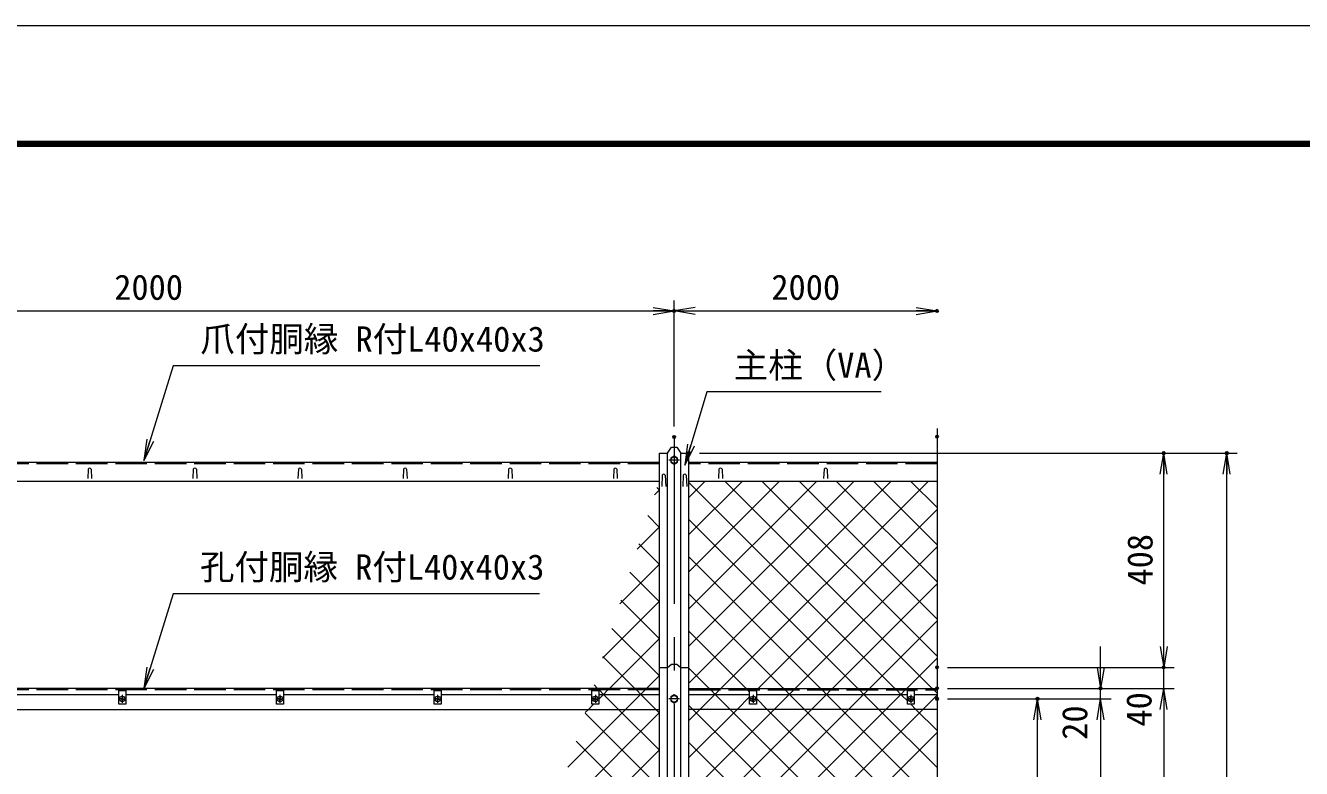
# Model space of a CAD drawing. Units: millimetres, scale not verified. Extents: x -4200 to 4200, y -2970 to 2970.
# Drawn here: x -2754 to -326, y 1556 to 2970 of the extents above; entities that cross this region are included whole.
import ezdxf
from ezdxf.enums import TextEntityAlignment as Align

# ---------------------------------------------------------------- set-up
doc = ezdxf.new("R2010")
doc.units = ezdxf.units.MM
doc.header["$LTSCALE"] = 10
doc.header["$PDMODE"] = 32
doc.header["$PDSIZE"] = 5
doc.linetypes.add('DASHED', pattern=[7.5, 6, -1.5])
doc.linetypes.add('USER1', pattern=[50.8, 31.75, -6.35, 6.35, -6.35])
for name, color, linetype, lineweight in [('0-0_D-STR1', 1, 'Continuous', 18), ('0-1_D-BMK', 2, 'USER1', 13), ('0-2_D-STR-DIM', 7, 'Continuous', 13), ('0-3_D-STR3', 3, 'Continuous', 13), ('0-7_D-STR-TXT', 7, 'Continuous', 13), ('0-8_0', 7, 'Continuous', 18), ('0-B_D-STR2', 7, 'Continuous', 13), ('0-C_D-TTL', 7, 'Continuous', 18)]:
    doc.layers.add(name, color=color, linetype=linetype, lineweight=lineweight)
doc.layers.add('0-9_Defpoints', color=7, linetype='Continuous')
doc.styles.add('ＭＳ ゴシック', font='')
doc.styles.get('ＭＳ ゴシック').set_extended_font_data('MS Gothic')

# ---------------------------------------------------------------- blocks, each defined once
blk = doc.blocks.new('_Open')
at = {"layer": '0-8_0'}
blk.add_line((-10, 1.667), (0, 0), dxfattribs=at)
blk.add_lwpolyline([(-10, -1.667), (0, 0), (-10, 0)], dxfattribs=at)

msp = doc.modelspace()

# ---------------------------------------------------------------- linework, layer by layer
at = {"layer": '0-0_D-STR1'}
for p, q in [((-1547.58, 2138.55), (-3494.58, 2138.55)), ((-1547.58, -411.61), (-1547.58, 2156.23)), ((-1532.08, -411.61), (-1532.08, 2156.23)), ((-1507.08, -411.61), (-1507.08, 2156.23)), ((-1491.58, -411.61), (-1491.58, 2156.23)), ((-1019.58, 2138.55), (-1491.58, 2138.55)), ((-2634.58, 2125.42), (-2635.33, 2107.67)), ((-2628.58, 2125.42), (-2627.83, 2107.67)), ((-2434.58, 2125.42), (-2435.33, 2107.67)), ((-2428.58, 2125.42), (-2427.83, 2107.67)), ((-2234.58, 2125.42), (-2235.33, 2107.67)), ((-2228.58, 2125.42), (-2227.83, 2107.67)), ((-2034.58, 2125.42), (-2035.33, 2107.67)), ((-2028.58, 2125.42), (-2027.83, 2107.67)), ((-1834.58, 2125.42), (-1835.33, 2107.67)), ((-1828.58, 2125.42), (-1827.83, 2107.67)), ((-1634.58, 2125.42), (-1635.33, 2107.67)), ((-1628.58, 2125.42), (-1627.83, 2107.67)), ((-1542.58, 2114.3), (-1543.33, 2092.8)), ((-1536.58, 2114.3), (-1535.83, 2092.8)), ((-1502.58, 2114.3), (-1503.33, 2092.8)), ((-1496.58, 2114.3), (-1495.83, 2092.8)), ((-1434.58, 2125.42), (-1435.33, 2107.67)), ((-1428.58, 2125.42), (-1427.83, 2107.67)), ((-1234.58, 2125.42), (-1235.33, 2107.67)), ((-1228.58, 2125.42), (-1227.83, 2107.67)), ((-1547.58, 2102.3), (-3494.58, 2102.3)), ((-1019.58, 2102.3), (-1491.58, 2102.3)), ((-1547.58, 1708.39), (-3494.58, 1708.39)), ((-1491.58, 1708.39), (-1019.58, 1708.39)), ((-3494.58, 1668.39), (-1547.58, 1668.39)), ((-1019.58, 1668.39), (-1491.58, 1668.39))]:
    msp.add_line(p, q, dxfattribs=at)
at = {"layer": '0-0_D-STR1', "linetype": 'DASHED'}
for p, q in [((-1547.58, 2135.83), (-3494.58, 2135.83)), ((-1019.58, 2135.83), (-1491.58, 2135.83)), ((-1547.58, 1705.39), (-3494.58, 1705.39)), ((-1491.58, 1705.39), (-1019.58, 1705.39))]:
    msp.add_line(p, q, dxfattribs=at)
at = {"layer": '0-0_D-STR1'}
for points in [[(-1547.58, 2156.23), (-1532.08, 2156.23), (-1524.58, 2167.64), (-1514.58, 2167.64), (-1507.08, 2156.23), (-1491.58, 2156.23)], [(-1547.58, 1748.39), (-1532.08, 1748.39), (-1524.58, 1754.37), (-1514.58, 1754.37), (-1507.08, 1748.39), (-1491.58, 1748.39)]]:
    msp.add_lwpolyline(points, dxfattribs=at)
for centre in [(-2631.58, 2124.17), (-2431.58, 2124.17), (-2231.58, 2124.17), (-2031.58, 2124.17), (-1831.58, 2124.17), (-1631.58, 2124.17), (-1539.58, 2113.05), (-1499.58, 2113.05), (-1431.58, 2124.17), (-1231.58, 2124.17)]:
    msp.add_arc(centre, 3.25, 22.61986, 157.38014, dxfattribs=at)
at = {"layer": '0-1_D-BMK'}
for p, q in [((-1519.58, 2186.88), (-1519.58, -426.61)), ((-1509.58, 2142.63), (-1529.58, 2142.63)), ((-2577.02, 1688.39), (-2562.14, 1688.39)), ((-2569.58, 1695.83), (-2569.58, 1680.95)), ((-2277.02, 1688.39), (-2262.14, 1688.39)), ((-2269.58, 1695.83), (-2269.58, 1680.95)), ((-1977.02, 1688.39), (-1962.14, 1688.39)), ((-1969.58, 1695.83), (-1969.58, 1680.95)), ((-1677.02, 1688.39), (-1662.14, 1688.39)), ((-1669.58, 1695.83), (-1669.58, 1680.95)), ((-1509.58, 1688.39), (-1529.58, 1688.39)), ((-1377.02, 1688.39), (-1362.14, 1688.39)), ((-1369.58, 1695.83), (-1369.58, 1680.95)), ((-1077.02, 1688.39), (-1062.14, 1688.39)), ((-1069.58, 1695.83), (-1069.58, 1680.95))]:
    msp.add_line(p, q, dxfattribs=at)
at = {"layer": '0-2_D-STR-DIM'}
for p, q in [((-1519.58, 2206.88), (-1519.58, 2446.88)), ((-1519.58, 2206.88), (-1519.58, 2446.88)), ((-3519.58, 2426.88), (-1519.58, 2426.88)), ((-1519.58, 2426.88), (-1019.58, 2426.88)), ((-1019.58, 2202.84), (-1019.58, 879.04)), ((-1471.58, 2156.23), (-448.53, 2156.23)), ((-1471.58, 2156.23), (-568.53, 2156.23)), ((-588.53, 1748.39), (-588.53, 2156.23)), ((-468.53, -111.61), (-468.53, 2156.23)), ((-588.53, 1788.39), (-588.53, 1828.39)), ((-708.53, 1748.39), (-708.53, 1788.39)), ((-999.58, 1748.39), (-568.53, 1748.39)), ((-999.58, 1748.39), (-568.53, 1748.39)), ((-588.53, 1708.39), (-588.53, 1748.39)), ((-999.58, 1708.39), (-568.53, 1708.39)), ((-999.58, 1708.39), (-568.53, 1708.39)), ((-999.58, 1708.39), (-688.53, 1708.39)), ((-708.53, 1688.39), (-708.53, 1708.39)), ((-588.53, 1708.39), (-588.53, -111.61)), ((-999.58, 1688.39), (-808.53, 1688.39)), ((-999.58, 1688.39), (-688.53, 1688.39)), ((-999.58, 1688.39), (-688.53, 1688.39)), ((-828.53, 1098.39), (-828.53, 1688.39)), ((-708.53, 1688.39), (-708.53, -81.61)), ((-588.53, 1668.39), (-588.53, 1628.39)), ((-708.53, 1648.39), (-708.53, 1608.39))]:
    msp.add_line(p, q, dxfattribs=at)
at = {"layer": '0-3_D-STR3'}
for p, q in [((-1519.58, 2150.14), (-1526.08, 2146.38)), ((-1526.08, 2146.38), (-1526.08, 2138.88)), ((-1526.08, 2138.88), (-1519.58, 2135.13)), ((-1513.08, 2146.38), (-1519.58, 2150.14)), ((-1519.58, 2135.13), (-1513.08, 2138.88)), ((-1513.08, 2138.88), (-1513.08, 2146.38)), ((-2576.08, 1696.39), (-2863.08, 1696.39)), ((-2571.41, 1688.78), (-2572.93, 1688.75)), ((-2572.93, 1688.75), (-2572.93, 1688.02)), ((-2572.93, 1688.75), (-2572.93, 1688.02)), ((-2571.41, 1688), (-2572.93, 1688.02)), ((-2570.48, 1689.25), (-2571.41, 1688.78)), ((-2570.48, 1687.52), (-2571.41, 1688)), ((-2570.46, 1689.27), (-2569.97, 1690.19)), ((-2570.46, 1687.5), (-2569.97, 1686.58)), ((-2569.94, 1691.74), (-2569.97, 1690.19)), ((-2569.97, 1691.74), (-2569.21, 1691.74)), ((-2569.94, 1685.04), (-2569.97, 1686.58)), ((-2569.94, 1685.04), (-2569.21, 1685.04)), ((-2569.21, 1691.74), (-2569.18, 1690.19)), ((-2569.21, 1685.04), (-2569.18, 1686.58)), ((-2568.69, 1689.27), (-2569.18, 1690.19)), ((-2568.69, 1687.5), (-2569.18, 1686.58)), ((-2568.68, 1689.25), (-2567.75, 1688.78)), ((-2568.68, 1687.52), (-2567.75, 1688)), ((-2567.75, 1688), (-2566.23, 1688.02)), ((-2276.08, 1696.39), (-2563.08, 1696.39)), ((-2271.41, 1688.78), (-2272.93, 1688.75)), ((-2272.93, 1688.75), (-2272.93, 1688.02)), ((-2272.93, 1688.75), (-2272.93, 1688.02)), ((-2271.41, 1688), (-2272.93, 1688.02)), ((-2270.48, 1689.25), (-2271.41, 1688.78)), ((-2270.48, 1687.52), (-2271.41, 1688)), ((-2270.46, 1689.27), (-2269.97, 1690.19)), ((-2270.46, 1687.5), (-2269.97, 1686.58)), ((-2269.94, 1691.74), (-2269.97, 1690.19)), ((-2269.97, 1691.74), (-2269.21, 1691.74)), ((-2269.94, 1685.04), (-2269.97, 1686.58)), ((-2269.94, 1685.04), (-2269.21, 1685.04)), ((-2269.21, 1691.74), (-2269.18, 1690.19)), ((-2269.21, 1685.04), (-2269.18, 1686.58)), ((-2268.69, 1689.27), (-2269.18, 1690.19)), ((-2268.69, 1687.5), (-2269.18, 1686.58)), ((-2268.68, 1689.25), (-2267.75, 1688.78)), ((-2268.68, 1687.52), (-2267.75, 1688)), ((-2267.75, 1688), (-2266.23, 1688.02)), ((-1976.08, 1696.39), (-2263.08, 1696.39)), ((-1971.41, 1688.78), (-1972.93, 1688.75)), ((-1972.93, 1688.75), (-1972.93, 1688.02)), ((-1972.93, 1688.75), (-1972.93, 1688.02)), ((-1971.41, 1688), (-1972.93, 1688.02)), ((-1970.48, 1689.25), (-1971.41, 1688.78)), ((-1970.48, 1687.52), (-1971.41, 1688)), ((-1970.46, 1689.27), (-1969.97, 1690.19)), ((-1970.46, 1687.5), (-1969.97, 1686.58)), ((-1969.94, 1691.74), (-1969.97, 1690.19)), ((-1969.97, 1691.74), (-1969.21, 1691.74)), ((-1969.94, 1685.04), (-1969.97, 1686.58)), ((-1969.94, 1685.04), (-1969.21, 1685.04)), ((-1969.21, 1691.74), (-1969.18, 1690.19)), ((-1969.21, 1685.04), (-1969.18, 1686.58)), ((-1968.69, 1689.27), (-1969.18, 1690.19)), ((-1968.69, 1687.5), (-1969.18, 1686.58)), ((-1968.68, 1689.25), (-1967.75, 1688.78)), ((-1968.68, 1687.52), (-1967.75, 1688)), ((-1967.75, 1688), (-1966.23, 1688.02)), ((-1676.08, 1696.39), (-1963.08, 1696.39)), ((-1671.41, 1688.78), (-1672.93, 1688.75)), ((-1672.93, 1688.75), (-1672.93, 1688.02)), ((-1672.93, 1688.75), (-1672.93, 1688.02)), ((-1671.41, 1688), (-1672.93, 1688.02)), ((-1670.48, 1689.25), (-1671.41, 1688.78)), ((-1670.48, 1687.52), (-1671.41, 1688)), ((-1670.46, 1689.27), (-1669.97, 1690.19)), ((-1670.46, 1687.5), (-1669.97, 1686.58)), ((-1669.94, 1691.74), (-1669.97, 1690.19)), ((-1669.97, 1691.74), (-1669.21, 1691.74)), ((-1669.94, 1685.04), (-1669.97, 1686.58)), ((-1669.94, 1685.04), (-1669.21, 1685.04)), ((-1669.21, 1691.74), (-1669.18, 1690.19)), ((-1669.21, 1685.04), (-1669.18, 1686.58)), ((-1668.69, 1689.27), (-1669.18, 1690.19)), ((-1668.69, 1687.5), (-1669.18, 1686.58)), ((-1668.68, 1689.25), (-1667.75, 1688.78)), ((-1668.68, 1687.52), (-1667.75, 1688)), ((-1667.75, 1688), (-1666.23, 1688.02)), ((-1547.58, 1696.39), (-1663.08, 1696.39)), ((-1519.58, 1695.89), (-1526.08, 1692.14)), ((-1526.08, 1692.14), (-1526.08, 1684.63)), ((-1526.08, 1684.63), (-1519.58, 1680.88)), ((-1513.08, 1692.14), (-1519.58, 1695.89)), ((-1519.58, 1680.88), (-1513.08, 1684.63)), ((-1513.08, 1684.63), (-1513.08, 1692.14)), ((-1376.08, 1696.39), (-1491.58, 1696.39)), ((-1371.41, 1688.78), (-1372.93, 1688.75)), ((-1372.93, 1688.75), (-1372.93, 1688.02)), ((-1372.93, 1688.75), (-1372.93, 1688.02)), ((-1371.41, 1688), (-1372.93, 1688.02)), ((-1370.48, 1689.25), (-1371.41, 1688.78)), ((-1370.48, 1687.52), (-1371.41, 1688)), ((-1370.46, 1689.27), (-1369.97, 1690.19)), ((-1370.46, 1687.5), (-1369.97, 1686.58)), ((-1369.94, 1691.74), (-1369.97, 1690.19)), ((-1369.97, 1691.74), (-1369.21, 1691.74)), ((-1369.94, 1685.04), (-1369.97, 1686.58)), ((-1369.94, 1685.04), (-1369.21, 1685.04)), ((-1369.21, 1691.74), (-1369.18, 1690.19)), ((-1369.21, 1685.04), (-1369.18, 1686.58)), ((-1368.69, 1689.27), (-1369.18, 1690.19)), ((-1368.69, 1687.5), (-1369.18, 1686.58)), ((-1368.68, 1689.25), (-1367.75, 1688.78)), ((-1368.68, 1687.52), (-1367.75, 1688)), ((-1367.75, 1688), (-1366.23, 1688.02)), ((-1076.08, 1696.39), (-1363.08, 1696.39)), ((-1071.41, 1688.78), (-1072.93, 1688.75)), ((-1072.93, 1688.75), (-1072.93, 1688.02)), ((-1072.93, 1688.75), (-1072.93, 1688.02)), ((-1071.41, 1688), (-1072.93, 1688.02)), ((-1070.48, 1689.25), (-1071.41, 1688.78)), ((-1070.48, 1687.52), (-1071.41, 1688)), ((-1070.46, 1689.27), (-1069.97, 1690.19)), ((-1070.46, 1687.5), (-1069.97, 1686.58)), ((-1069.94, 1691.74), (-1069.97, 1690.19)), ((-1069.97, 1691.74), (-1069.21, 1691.74)), ((-1069.94, 1685.04), (-1069.97, 1686.58)), ((-1069.94, 1685.04), (-1069.21, 1685.04)), ((-1069.21, 1691.74), (-1069.18, 1690.19)), ((-1069.21, 1685.04), (-1069.18, 1686.58)), ((-1068.69, 1689.27), (-1069.18, 1690.19)), ((-1068.69, 1687.5), (-1069.18, 1686.58)), ((-1068.68, 1689.25), (-1067.75, 1688.78)), ((-1068.68, 1687.52), (-1067.75, 1688)), ((-1067.75, 1688), (-1066.23, 1688.02)), ((-1019.58, 1696.39), (-1063.08, 1696.39))]:
    msp.add_line(p, q, dxfattribs=at)
for points in [[(-2576.08, 1704.39), (-2563.08, 1704.39), (-2563.08, 1678.39), (-2576.08, 1678.39)], [(-2276.08, 1704.39), (-2263.08, 1704.39), (-2263.08, 1678.39), (-2276.08, 1678.39)], [(-1976.08, 1704.39), (-1963.08, 1704.39), (-1963.08, 1678.39), (-1976.08, 1678.39)], [(-1676.08, 1704.39), (-1663.08, 1704.39), (-1663.08, 1678.39), (-1676.08, 1678.39)], [(-1376.08, 1704.39), (-1363.08, 1704.39), (-1363.08, 1678.39), (-1376.08, 1678.39)], [(-1076.08, 1704.39), (-1063.08, 1704.39), (-1063.08, 1678.39), (-1076.08, 1678.39)]]:
    msp.add_lwpolyline(points, close=True, dxfattribs=at)
for points in [[(-2567.75, 1688.78), (-2566.23, 1688.75), (-2566.23, 1688.02)], [(-2267.75, 1688.78), (-2266.23, 1688.75), (-2266.23, 1688.02)], [(-1967.75, 1688.78), (-1966.23, 1688.75), (-1966.23, 1688.02)], [(-1667.75, 1688.78), (-1666.23, 1688.75), (-1666.23, 1688.02)], [(-1367.75, 1688.78), (-1366.23, 1688.75), (-1366.23, 1688.02)], [(-1067.75, 1688.78), (-1066.23, 1688.75), (-1066.23, 1688.02)]]:
    msp.add_lwpolyline(points, dxfattribs=at)
for centre, radius in [((-1519.58, 2142.63), 6.25), ((-2569.58, 1688.39), 5.25), ((-2269.58, 1688.39), 5.25), ((-1969.58, 1688.39), 5.25), ((-1669.58, 1688.39), 5.25), ((-1519.58, 1688.39), 6.25), ((-1369.58, 1688.39), 5.25), ((-1069.58, 1688.39), 5.25)]:
    msp.add_circle(centre, radius, dxfattribs=at)
at = {"layer": '0-7_D-STR-TXT'}
for points in [[(-1775.03, 2322.42), (-2472.91, 2322.42), (-2527.91, 2144.21)], [(-1125.86, 2272.61), (-1457.24, 2272.61), (-1498.94, 2134.94)], [(-1775.79, 1888.51), (-2472.91, 1888.51), (-2527.91, 1710.3)]]:
    msp.add_lwpolyline(points, dxfattribs=at)
at = {"layer": '0-9_Defpoints'}
for p in [(-1519.58, 2426.88), (-1019.58, 2426.88), (-1519.58, 2186.88), (-1019.58, 2187.55), (-1491.58, 2156.23), (-588.53, 2156.23), (-468.53, 2156.23), (-1019.58, 1748.39), (-588.53, 1748.39), (-1019.58, 1708.39), (-708.53, 1708.39), (-1019.58, 1688.39), (-828.53, 1688.39)]:
    msp.add_point(p, dxfattribs=at)
at = {"layer": '0-B_D-STR2'}
for p, q in [((-1547.58, 2085.59), (-1552.85, 2090.86)), ((-1491.58, 2071.78), (-1461.06, 2102.3)), ((-1491.58, 2001.07), (-1390.35, 2102.3)), ((-1491.58, 1930.36), (-1319.64, 2102.3)), ((-1491.58, 1859.65), (-1248.93, 2102.3)), ((-1491.58, 1788.94), (-1178.21, 2102.3)), ((-1491.58, 1718.23), (-1107.5, 2102.3)), ((-1019.58, 1769.72), (-1352.16, 2102.3)), ((-1019.58, 1840.43), (-1281.45, 2102.3)), ((-1019.58, 1911.14), (-1210.74, 2102.3)), ((-1019.58, 1981.85), (-1140.03, 2102.3)), ((-1019.58, 2052.56), (-1069.32, 2102.3)), ((-1557.33, 2076.74), (-1547.58, 2086.49)), ((-1590.24, 1973.12), (-1547.58, 2015.78)), ((-1547.58, 2014.88), (-1569.89, 2037.19)), ((-1170.38, 1708.39), (-1491.58, 2029.59)), ((-1547.58, 1944.17), (-1586.94, 1983.53)), ((-1289.29, 1708.39), (-1019.58, 1978.1)), ((-1623.15, 1869.5), (-1547.58, 1945.07)), ((-1241.09, 1708.39), (-1491.58, 1958.88)), ((-1547.58, 1873.46), (-1603.98, 1929.86)), ((-1218.57, 1708.39), (-1019.58, 1907.39)), ((-1656.06, 1765.88), (-1547.58, 1874.36)), ((-1547.58, 1802.75), (-1621.02, 1876.19)), ((-1311.8, 1708.39), (-1491.58, 1888.17)), ((-1547.58, 1732.03), (-1638.07, 1822.52)), ((-1147.86, 1708.39), (-1019.58, 1836.67)), ((-1594.64, 1708.39), (-1655.11, 1768.86)), ((-1077.15, 1708.39), (-1019.58, 1765.96)), ((-1665.35, 1708.39), (-1672.15, 1715.19)), ((-1662.35, 1705.39), (-1665.35, 1708.39)), ((-1653.35, 1696.39), (-1662.35, 1705.39)), ((-1591.64, 1705.39), (-1594.64, 1708.39)), ((-1582.64, 1696.39), (-1591.64, 1705.39)), ((-1308.8, 1705.39), (-1311.8, 1708.39)), ((-1299.8, 1696.39), (-1308.8, 1705.39)), ((-1301.29, 1696.39), (-1292.29, 1705.39)), ((-1292.29, 1705.39), (-1289.29, 1708.39)), ((-1238.09, 1705.39), (-1241.09, 1708.39)), ((-1229.09, 1696.39), (-1238.09, 1705.39)), ((-1230.57, 1696.39), (-1221.57, 1705.39)), ((-1221.57, 1705.39), (-1218.57, 1708.39)), ((-1167.38, 1705.39), (-1170.38, 1708.39)), ((-1158.38, 1696.39), (-1167.38, 1705.39)), ((-1159.86, 1696.39), (-1150.86, 1705.39)), ((-1150.86, 1705.39), (-1147.86, 1708.39)), ((-1089.15, 1696.39), (-1080.15, 1705.39)), ((-1080.15, 1705.39), (-1077.15, 1708.39)), ((-1625.35, 1668.39), (-1653.35, 1696.39)), ((-1554.64, 1668.39), (-1582.64, 1696.39)), ((-1329.29, 1668.39), (-1301.29, 1696.39)), ((-1271.8, 1668.39), (-1299.8, 1696.39)), ((-1258.57, 1668.39), (-1230.57, 1696.39)), ((-1201.09, 1668.39), (-1229.09, 1696.39)), ((-1187.86, 1668.39), (-1159.86, 1696.39)), ((-1130.38, 1668.39), (-1158.38, 1696.39)), ((-1117.15, 1668.39), (-1089.15, 1696.39)), ((-1754.78, 1455.03), (-1547.58, 1662.23)), ((-1547.58, 1519.9), (-1689.2, 1661.52)), ((-1547.58, 1590.61), (-1625.35, 1668.39)), ((-1547.58, 1661.32), (-1554.64, 1668.39)), ((-1491.58, 1506.1), (-1329.29, 1668.39)), ((-1491.58, 1435.39), (-1258.57, 1668.39)), ((-1491.58, 1364.67), (-1187.86, 1668.39)), ((-1491.58, 1293.96), (-1117.15, 1668.39)), ((-1019.58, 1416.17), (-1271.8, 1668.39)), ((-1019.58, 1486.88), (-1201.09, 1668.39)), ((-1019.58, 1557.59), (-1130.38, 1668.39)), ((-1547.58, 1449.19), (-1706.24, 1607.86)), ((-1491.58, 1152.54), (-1019.58, 1624.54)), ((-1019.58, 1133.32), (-1491.58, 1605.32)), ((-1787.68, 1351.41), (-1547.58, 1591.52))]:
    msp.add_line(p, q, dxfattribs=at)
for points in [[(-1491.58, 1647.52), (-1470.71, 1668.39), (-1442.71, 1696.39), (-1433.71, 1705.39), (-1430.71, 1708.39), (-1036.79, 2102.3)], [(-1076.08, 1684.8), (-1087.67, 1696.39), (-1096.67, 1705.39), (-1099.67, 1708.39), (-1491.58, 2100.3)], [(-1019.58, 1699.01), (-1025.96, 1705.39), (-1028.96, 1708.39), (-1422.87, 2102.3)], [(-1364, 1704.39), (-1363, 1705.39), (-1360, 1708.39), (-1019.58, 2048.81)], [(-1663.08, 1688.15), (-1654.84, 1696.39), (-1645.84, 1705.39), (-1642.84, 1708.39), (-1547.58, 1803.65)], [(-1376.08, 1701.96), (-1379.51, 1705.39), (-1382.51, 1708.39), (-1491.58, 1817.46)], [(-1721.87, 1558.65), (-1612.13, 1668.39), (-1584.13, 1696.39), (-1575.13, 1705.39), (-1572.13, 1708.39), (-1547.58, 1732.94)], [(-1019.58, 1274.75), (-1413.22, 1668.39), (-1441.22, 1696.39), (-1450.22, 1705.39), (-1453.22, 1708.39), (-1491.58, 1746.75)], [(-1688.96, 1662.26), (-1682.84, 1668.39), (-1672.84, 1678.39)], [(-1491.58, 1223.25), (-1046.44, 1668.39), (-1019.58, 1695.25)], [(-1491.58, 1576.81), (-1400, 1668.39), (-1376.08, 1692.31)], [(-1019.58, 1204.03), (-1483.93, 1668.39), (-1491.58, 1676.03)], [(-1019.58, 1345.46), (-1342.51, 1668.39), (-1363.08, 1688.96)], [(-1019.58, 1628.3), (-1059.67, 1668.39), (-1069.67, 1678.39)]]:
    msp.add_lwpolyline(points, dxfattribs=at)
at = {"layer": '0-C_D-TTL', "color": 2}
msp.add_lwpolyline([(-4199.68, 2970.23), (4200.32, 2970.23), (4200.32, -2969.77), (-4199.68, -2969.77)], close=True, dxfattribs=at)
at = {"layer": '0-C_D-TTL'}
for points in [[(-3929.68, 2750.23), (3930.32, 2750.23), (3930.32, -2749.77), (-3929.68, -2749.77)], [(-3927.18, 2747.73), (3927.82, 2747.73), (3927.82, -2747.27), (-3927.18, -2747.27)], [(-3924.68, 2745.23), (3925.32, 2745.23), (3925.32, -2744.77), (-3924.68, -2744.77)], [(-3922.18, 2742.73), (3922.82, 2742.73), (3922.82, -2742.27), (-3922.18, -2742.27)], [(-3919.68, 2740.23), (3920.32, 2740.23), (3920.32, -2739.77), (-3919.68, -2739.77)]]:
    msp.add_lwpolyline(points, close=True, dxfattribs=at)

# ---------------------------------------------------------------- block references
at = {"layer": '0-2_D-STR-DIM', "xscale": 4, "yscale": 4}
for p in [(-1519.58, 2426.88), (-1019.58, 2426.88)]:
    msp.add_blockref('_Open', p, dxfattribs=at)
for p, rotation in [((-1519.58, 2426.88), 180), ((-588.53, 2156.23), 90), ((-468.53, 2156.23), 90), ((-588.53, 1748.39), 270), ((-588.53, 1748.39), 270), ((-708.53, 1708.39), 270), ((-588.53, 1708.39), 90), ((-588.53, 1708.39), 90), ((-828.53, 1688.39), 90), ((-708.53, 1688.39), 90), ((-708.53, 1688.39), 90)]:
    msp.add_blockref('_Open', p, dxfattribs=dict(at, rotation=rotation))
at = {"layer": '0-7_D-STR-TXT', "xscale": 4, "yscale": 4}
for p, rotation in [((-2528.5, 2142.3), 252.84683), ((-1499.52, 2133.03), 253.14944), ((-2528.5, 1708.39), 252.84683)]:
    msp.add_blockref('_Open', p, dxfattribs=dict(at, rotation=rotation))

# ---------------------------------------------------------------- texts
at = {"layer": '0-2_D-STR-DIM', "style": 'ＭＳ ゴシック'}
for p in [(-2584.85, 2433.63), (-1334.85, 2433.63)]:
    msp.add_text('2000', height=48.09, dxfattribs=at).set_placement(p, align=Align.BOTTOM_LEFT)
for s, p in [('408', (-595.28, 1904.19)), ('40', (-597.2, 1635.73)), ('20', (-719.39, 1610.55))]:
    msp.add_text(s, height=48.09, rotation=90, dxfattribs=at).set_placement(p, align=Align.BOTTOM_LEFT)
at = {"layer": '0-7_D-STR-TXT', "style": 'ＭＳ ゴシック'}
for s, p in [('爪付胴縁 R付L40x40x3', (-2420.97, 2335.01)), ('主柱（VA）', (-1406.32, 2285.19)), ('孔付胴縁 R付L40x40x3', (-2421.73, 1901.1))]:
    msp.add_text(s, height=48.09, dxfattribs=at).set_placement(p, align=Align.BOTTOM_LEFT)

doc.saveas('drawing.dxf')
